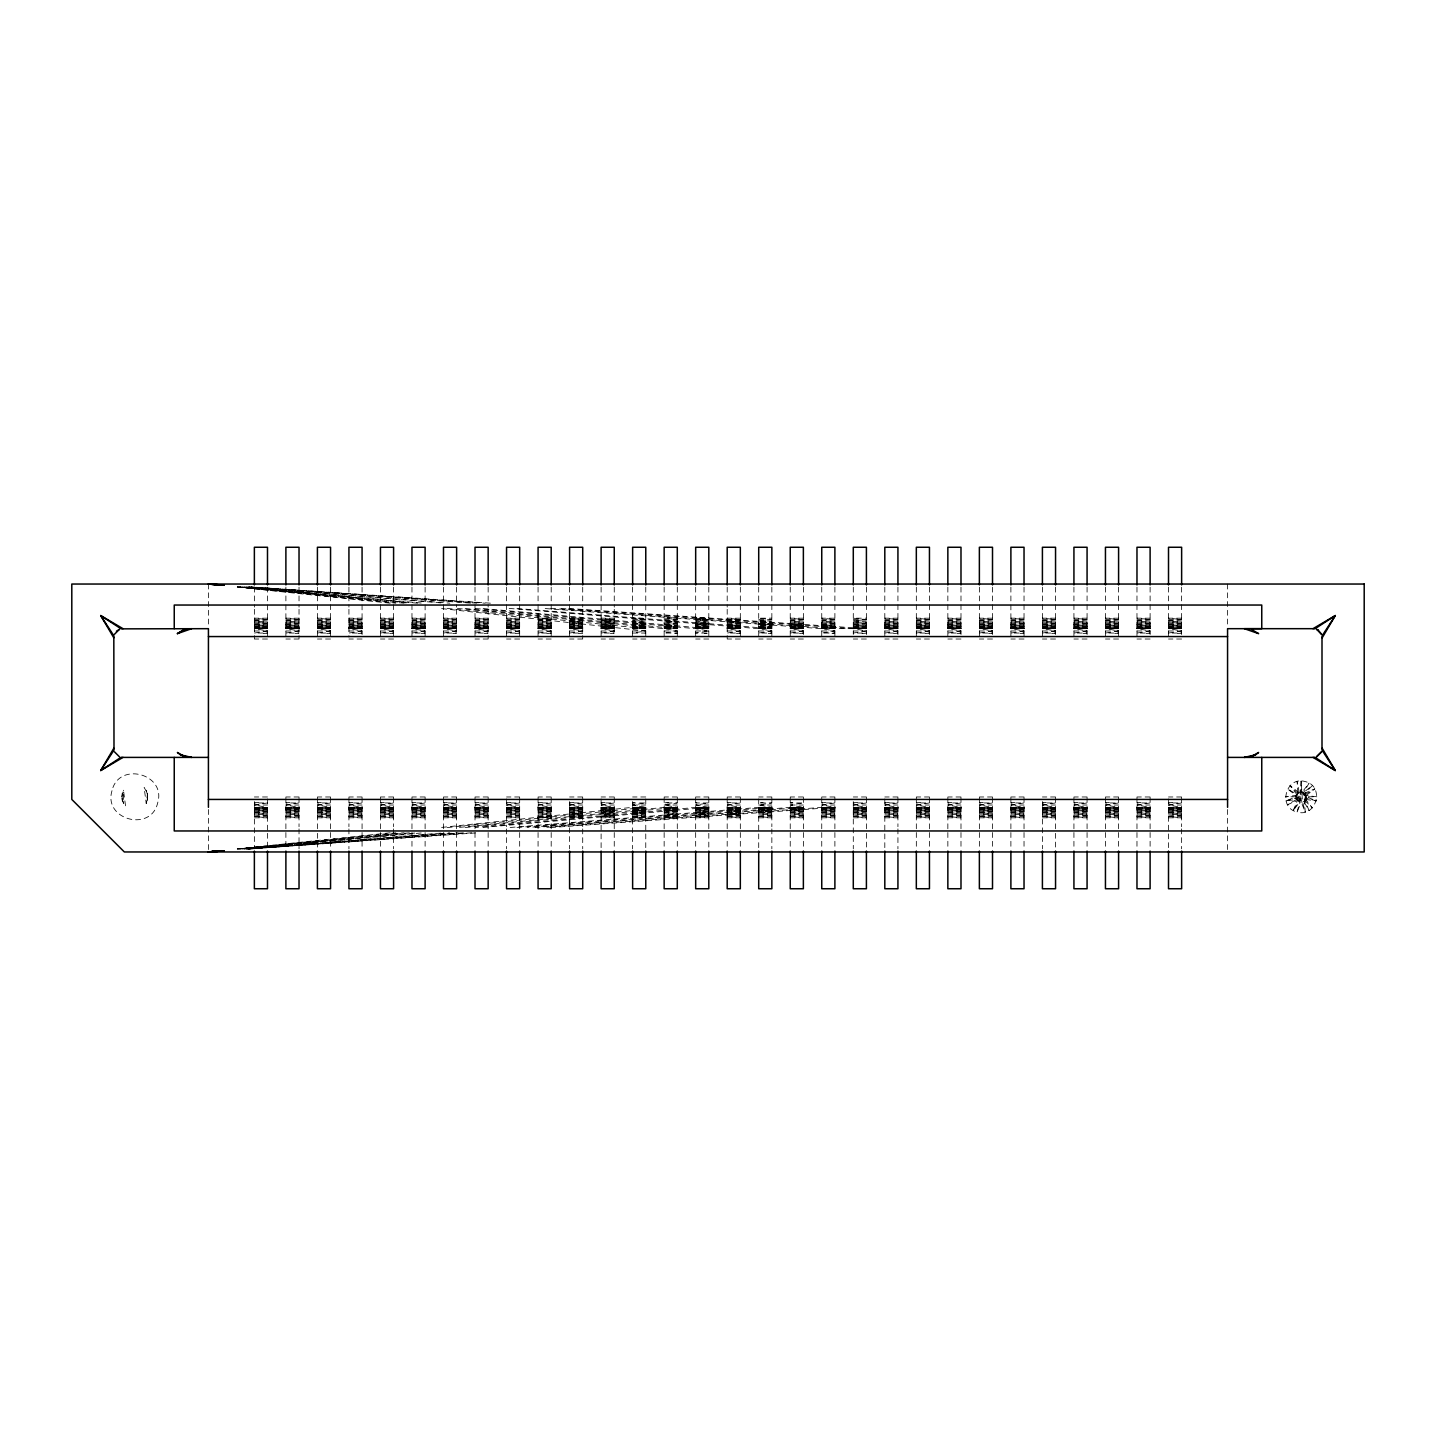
<?xml version="1.0" encoding="UTF-8"?>
<svg xmlns="http://www.w3.org/2000/svg" width="1436" height="1436" viewBox="0 0 1436 1436"><rect width="100%" height="100%" fill="white"/><g stroke="black" fill="none" stroke-linecap="round" stroke-linejoin="round"><path stroke-width="0.75" stroke-dasharray="5 3.75" d="M1301.16 781.04L1299.795 801.88L1297.085 812.022C1316.435 818.017 1324.997 786.084 1305.234 781.579C1285.884 775.602 1277.322 807.535 1297.085 812.022L1301.16 802.06L1301.16 781.04L1302.524 801.88L1305.234 812.022L1303.78 792.259L1309.04 783.159L1302.524 791.739C1279.691 798.883 1318.697 809.348 1302.524 791.739L1306.239 798.165L1316.381 800.875L1306.401 796.8L1316.92 796.8L1306.239 795.436L1306.239 798.165L1301.16 791.559M121.701 796.8L123.478 790.231L125.56 806.099L122.15 800.211L121.701 796.8L123.478 803.37L123.478 790.231M147.531 800.211L147.531 793.408L144.138 787.52L146.221 803.37L147.531 793.408M146.221 803.37L147.98 796.8L146.221 790.231M1293.28 810.46L1297.444 800.516L1297.444 793.085L1290.013 785.654L1298.521 792.259L1299.795 801.88L1293.28 810.46L1298.521 801.36L1297.085 781.579L1301.16 802.06L1305.234 812.022M1306.239 795.436L1314.802 788.92L1304.875 793.085L1304.875 800.516L1309.04 810.46L1303.78 801.36M1304.875 800.516L1312.307 807.947L1305.701 799.439L1305.701 794.18L1314.802 788.92M1285.938 800.875L1296.08 798.165L1296.08 795.436L1287.5 788.92L1296.6 794.18L1296.6 799.439L1285.938 800.875L1295.9 796.8L1285.399 796.8L1296.08 795.436L1296.6 799.439L1287.5 804.681L1297.444 800.516L1296.6 794.18L1290.013 785.654M267.491 618.18L254.369 618.18L267.491 619.544L254.369 620.908L267.491 622.201L254.369 622.201L267.491 623.439L254.369 624.57L267.491 625.611L254.369 625.611L267.491 626.509L254.369 627.281L267.491 627.891L254.369 628.322L267.491 628.591L254.369 628.591L267.491 630.978L254.369 633.043L267.491 633.043L263.129 633.653M299.029 618.18L285.89 618.18L299.029 619.544L285.89 620.908L299.029 622.201L285.89 622.201L299.029 623.439L285.89 624.57L299.029 625.611L285.89 625.611L299.029 626.509L285.89 627.281L299.029 627.891L285.89 628.322L299.029 628.591L285.89 628.591L299.029 630.978L285.89 633.043L299.029 633.043L294.649 633.653M330.549 618.18L317.41 618.18L330.549 619.544L317.41 620.908L330.549 622.201L317.41 622.201L330.549 623.439L317.41 624.57L330.549 625.611L317.41 625.611L330.549 626.509L317.41 627.281L330.549 627.891L317.41 628.322L330.549 628.591L317.41 628.591L330.549 630.978L317.41 633.043L330.549 633.043L326.169 633.653M362.069 618.18L348.93 618.18L362.069 619.544L348.93 620.908L362.069 622.201L348.93 622.201L362.069 623.439L348.93 624.57L362.069 625.611L348.93 625.611L362.069 626.509L348.93 627.281L362.069 627.891L348.93 628.322L362.069 628.591L348.93 628.591L362.069 630.978L348.93 633.043L362.069 633.043L357.69 633.653M393.59 618.18L380.45 618.18L393.59 619.544L380.45 620.908L393.59 622.201L380.45 622.201L393.59 623.439L380.45 624.57L393.59 625.611L380.45 625.611L393.59 626.509L380.45 627.281L393.59 627.891L380.45 628.322L393.59 628.591L380.45 628.591L393.59 630.978L380.45 633.043L393.59 633.043L389.21 633.653M425.11 618.18L411.97 618.18L425.11 619.544L411.97 620.908L425.11 622.201L411.97 622.201L425.11 623.439L411.97 624.57L425.11 625.611L411.97 625.611L425.11 626.509L411.97 627.281L425.11 627.891L411.97 628.322L425.11 628.591L411.97 628.591L425.11 630.978L411.97 633.043L425.11 633.043L420.73 633.653M456.63 618.18L443.491 618.18L456.63 619.544L443.491 620.908L456.63 622.201L443.491 622.201L456.63 623.439L443.491 624.57L456.63 625.611L443.491 625.611L456.63 626.509L443.491 627.281L456.63 627.891L443.491 628.322L456.63 628.591L443.491 628.591L456.63 630.978L443.491 633.043L456.63 633.043L452.25 633.653M488.15 618.18L475.011 618.18L488.15 619.544L475.011 620.908L488.15 622.201L475.011 622.201L488.15 623.439L475.011 624.57L488.15 625.611L475.011 625.611L488.15 626.509L475.011 627.281L488.15 627.891L475.011 628.322L488.15 628.591L475.011 628.591L488.15 630.978L475.011 633.043L488.15 633.043L483.77 633.653M519.67 618.18L506.549 618.18L519.67 619.544L506.549 620.908L519.67 622.201L506.549 622.201L519.67 623.439L506.549 624.57L519.67 625.611L506.549 625.611L519.67 626.509L506.549 627.281L519.67 627.891L506.549 628.322L519.67 628.591L506.549 628.591L519.67 630.978L506.549 633.043L519.67 633.043L515.291 633.653M551.191 618.18L538.069 618.18L551.191 619.544L538.069 620.908L551.191 622.201L538.069 622.201L551.191 623.439L538.069 624.57L551.191 625.611L538.069 625.611L551.191 626.509L538.069 627.281L551.191 627.891L538.069 628.322L551.191 628.591L538.069 628.591L551.191 630.978L538.069 633.043L551.191 633.043L546.811 633.653M582.711 618.18L569.589 618.18L582.711 619.544L569.589 620.908L582.711 622.201L569.589 622.201L582.711 623.439L569.589 624.57L582.711 625.611L569.589 625.611L582.711 626.509L569.589 627.281L582.711 627.891L569.589 628.322L582.711 628.591L569.589 628.591L582.711 630.978L569.589 633.043L582.711 633.043L578.349 633.653M614.249 618.18L601.11 618.18L614.249 619.544L601.11 620.908L614.249 622.201L601.11 622.201L614.249 623.439L601.11 624.57L614.249 625.611L601.11 625.611L614.249 626.509L601.11 627.281L614.249 627.891L601.11 628.322L614.249 628.591L601.11 628.591L614.249 630.978L601.11 633.043L614.249 633.043L609.869 633.653M441.606 608.577L645.769 630.978L632.63 633.043L645.769 633.043L641.389 633.653M457.384 608.433L664.15 628.681L677.289 630.978L664.15 633.043L677.289 633.043L672.91 633.653M475.388 608.505L695.67 628.681L708.81 630.978L695.67 633.043L708.81 633.043L704.43 633.653M740.33 618.18L727.19 618.18L740.33 619.544L727.19 620.908L740.33 622.201L727.19 622.201L740.33 623.439L727.19 624.57L740.33 625.611L727.19 625.611L740.33 626.509L727.19 627.281L740.33 627.891L727.19 628.322L740.33 628.591L727.19 628.591L740.33 630.978L727.19 633.043L740.33 633.043L735.95 633.653M509.17 608.433L758.711 628.681L771.85 630.978L758.711 633.043L771.85 633.043L767.47 633.653M803.37 618.18L790.231 618.18L803.37 619.544L790.231 620.908L803.37 622.201L790.231 622.201L803.37 623.439L790.231 624.57L803.37 625.611L790.231 625.611L803.37 626.509L790.231 627.281L803.37 627.891L790.231 628.322L803.37 628.591L790.231 628.591L803.37 630.978L790.231 633.043L803.37 633.043L798.99 633.653M545.195 608.559L821.751 628.681L834.89 630.978L821.751 633.043L834.89 633.043L830.511 633.653M560.955 608.451L853.289 628.681L866.411 630.978L853.289 633.043L866.411 633.043L862.031 633.653M897.931 618.18L884.809 618.18L897.931 619.544L884.809 620.908L897.931 622.201L884.809 622.201L897.931 623.439L884.809 624.57L897.931 625.611L884.809 625.611L897.931 626.509L884.809 627.281L897.931 627.891L884.809 628.322L897.931 628.591L884.809 628.591L897.931 630.978L884.809 633.043L897.931 633.043L893.551 633.653M929.451 618.18L916.33 618.18L929.451 619.544L916.33 620.908L929.451 622.201L916.33 622.201L929.451 623.439L916.33 624.57L929.451 625.611L916.33 625.611L929.451 626.509L916.33 627.281L929.451 627.891L916.33 628.322L929.451 628.591L916.33 628.591L929.451 630.978L916.33 633.043L929.451 633.043L925.089 633.653M960.989 618.18L947.85 618.18L960.989 619.544L947.85 620.908L960.989 622.201L947.85 622.201L960.989 623.439L947.85 624.57L960.989 625.611L947.85 625.611L960.989 626.509L947.85 627.281L960.989 627.891L947.85 628.322L960.989 628.591L947.85 628.591L960.989 630.978L947.85 633.043L960.989 633.043L956.609 633.653M992.509 618.18L979.37 618.18L992.509 619.544L979.37 620.908L992.509 622.201L979.37 622.201L992.509 623.439L979.37 624.57L992.509 625.611L979.37 625.611L992.509 626.509L979.37 627.281L992.509 627.891L979.37 628.322L992.509 628.591L979.37 628.591L992.509 630.978L979.37 633.043L992.509 633.043L988.13 633.653M1024.03 618.18L1010.89 618.18L1024.03 619.544L1010.89 620.908L1024.03 622.201L1010.89 622.201L1024.03 623.439L1010.89 624.57L1024.03 625.611L1010.89 625.611L1024.03 626.509L1010.89 627.281L1024.03 627.891L1010.89 628.322L1024.03 628.591L1010.89 628.591L1024.03 630.978L1010.89 633.043L1024.03 633.043L1019.65 633.653M1055.55 618.18L1042.41 618.18L1055.55 619.544L1042.41 620.908L1055.55 622.201L1042.41 622.201L1055.55 623.439L1042.41 624.57L1055.55 625.611L1042.41 625.611L1055.55 626.509L1042.41 627.281L1055.55 627.891L1042.41 628.322L1055.55 628.591L1042.41 628.591L1055.55 630.978L1042.41 633.043L1055.55 633.043L1051.17 633.653M1087.07 618.18L1073.931 618.18L1087.07 619.544L1073.931 620.908L1087.07 622.201L1073.931 622.201L1087.07 623.439L1073.931 624.57L1087.07 625.611L1073.931 625.611L1087.07 626.509L1073.931 627.281L1087.07 627.891L1073.931 628.322L1087.07 628.591L1073.931 628.591L1087.07 630.978L1073.931 633.043L1087.07 633.043L1082.69 633.653M1118.59 618.18L1105.451 618.18L1118.59 619.544L1105.451 620.908L1118.59 622.201L1105.451 622.201L1118.59 623.439L1105.451 624.57L1118.59 625.611L1105.451 625.611L1118.59 626.509L1105.451 627.281L1118.59 627.891L1105.451 628.322L1118.59 628.591L1105.451 628.591L1118.59 630.978L1105.451 633.043L1118.59 633.043L1114.21 633.653M1150.11 618.18L1136.971 618.18L1150.11 619.544L1136.971 620.908L1150.11 622.201L1136.971 622.201L1150.11 623.439L1136.971 624.57L1150.11 625.611L1136.971 625.611L1150.11 626.509L1136.971 627.281L1150.11 627.891L1136.971 628.322L1150.11 628.591L1136.971 628.591L1150.11 630.978L1136.971 633.043L1150.11 633.043L1145.731 633.653M1181.631 618.18L1168.509 618.18L1181.631 619.544L1168.509 620.908L1181.631 622.201L1168.509 622.201L1181.631 623.439L1168.509 624.57L1181.631 625.611L1168.509 625.611L1181.631 626.509L1168.509 627.281L1181.631 627.891L1168.509 628.322L1181.631 628.591L1168.509 628.591L1181.631 630.978L1168.509 633.043L1181.631 633.043L1177.251 633.653M254.369 817.82L267.491 817.82L254.369 816.456L267.491 815.092L254.369 813.799L267.491 813.799L254.369 812.561L267.491 811.43L254.369 810.389L267.491 810.389L254.369 809.491L267.491 808.719L254.369 808.109L267.491 807.678L254.369 807.409L267.491 807.409L254.369 805.022L267.491 802.957L254.369 802.957L258.749 802.347M285.89 817.82L299.029 817.82L285.89 816.456L299.029 815.092L285.89 813.799L299.029 813.799L285.89 812.561L299.029 811.43L285.89 810.389L299.029 810.389L285.89 809.491L299.029 808.719L285.89 808.109L299.029 807.678L285.89 807.409L299.029 807.319L285.89 805.022L299.029 802.957L285.89 802.957L290.269 802.347M317.41 817.82L330.549 817.82L317.41 816.456L330.549 815.092L317.41 813.799L330.549 813.799L317.41 812.561L330.549 811.43L317.41 810.389L330.549 810.389L317.41 809.491L330.549 808.719L317.41 808.109L330.549 807.678L317.41 807.409L330.549 807.319L317.41 805.022L330.549 802.957L317.41 802.957L321.79 802.347M348.93 817.82L362.069 817.82L348.93 816.456L362.069 815.092L348.93 813.799L362.069 813.799L348.93 812.561L362.069 811.43L348.93 810.389L362.069 810.389L348.93 809.491L362.069 808.719L348.93 808.109L362.069 807.678L348.93 807.409L362.069 807.319L348.93 805.022L362.069 802.957L348.93 802.957L353.31 802.347M380.45 817.82L393.59 817.82L380.45 816.456L393.59 815.092L380.45 813.799L393.59 813.799L380.45 812.561L393.59 811.43L380.45 810.389L393.59 810.389L380.45 809.491L393.59 808.719L380.45 808.109L393.59 807.678L380.45 807.409L393.59 807.409L380.45 805.022L393.59 802.957L380.45 802.957L384.83 802.347M411.97 817.82L425.11 817.82L411.97 816.456L425.11 815.092L411.97 813.799L425.11 813.799L411.97 812.561L425.11 811.43L411.97 810.389L425.11 810.389L411.97 809.491L425.11 808.719L411.97 808.109L425.11 807.678L411.97 807.409L425.11 807.409L411.97 805.022L425.11 802.957L411.97 802.957L416.35 802.347M443.491 817.82L456.63 817.82L443.491 816.456L456.63 815.092L443.491 813.799L456.63 813.799L443.491 812.561L456.63 811.43L443.491 810.389L456.63 810.389L443.491 809.491L456.63 808.719L443.491 808.109L456.63 807.678L443.491 807.409L456.63 807.409L443.491 805.022L456.63 802.957L443.491 802.957L447.87 802.347M475.011 817.82L488.15 817.82L475.011 816.456L488.15 815.092L475.011 813.799L488.15 813.799L475.011 812.561L488.15 811.43L475.011 810.389L488.15 810.389L475.011 809.491L488.15 808.719L475.011 808.109L488.15 807.678L475.011 807.409L488.15 807.319L475.011 805.022L488.15 802.957L475.011 802.957L479.391 802.347M506.549 817.82L519.67 817.82L506.549 816.456L519.67 815.092L506.549 813.799L519.67 813.799L506.549 812.561L519.67 811.43L506.549 810.389L519.67 810.389L506.549 809.491L519.67 808.719L506.549 808.109L519.67 807.678L506.549 807.409L519.67 807.409L506.549 805.022L519.67 802.957L506.549 802.957L510.911 802.347M538.069 817.82L551.191 817.82L538.069 816.456L551.191 815.092L538.069 813.799L551.191 813.799L538.069 812.561L551.191 811.43L538.069 810.389L551.191 810.389L538.069 809.491L551.191 808.719L538.069 808.109L551.191 807.678L538.069 807.409L551.191 807.409L538.069 805.022L551.191 802.957L538.069 802.957L542.449 802.347M569.589 817.82L582.711 817.82L569.589 816.456L582.711 815.092L569.589 813.799L582.711 813.799L569.589 812.561L582.711 811.43L569.589 810.389L582.711 810.389L569.589 809.491L582.711 808.719L569.589 808.109L582.711 807.678L569.589 807.409L582.711 807.409L569.589 805.022L582.711 802.957L569.589 802.957L573.969 802.347M601.11 817.82L614.249 817.82L601.11 816.456L614.249 815.092L601.11 813.799L614.249 813.799L601.11 812.561L614.249 811.43L601.11 810.389L614.249 810.389L601.11 809.491L614.249 808.719L601.11 808.109L614.249 807.678L601.11 807.409L614.249 807.409L601.11 805.022L614.249 802.957L601.11 802.957L605.489 802.347M447.17 827.585L645.769 807.319L632.63 805.022L645.769 802.957L632.63 802.957L637.01 802.347M465.174 827.513L677.289 807.319L664.15 805.022L677.289 802.957L664.15 802.957L668.53 802.347M483.178 827.441L708.81 807.319L695.67 805.022L708.81 802.957L695.67 802.957L700.05 802.347M727.19 817.82L740.33 817.82L727.19 816.456L740.33 815.092L727.19 813.799L740.33 813.799L727.19 812.561L740.33 811.43L727.19 810.389L740.33 810.389L727.19 809.491L740.33 808.719L727.19 808.109L740.33 807.678L727.19 807.409L740.33 807.319L727.19 805.022L740.33 802.957L727.19 802.957L731.57 802.347M516.96 827.513L771.85 807.319L758.711 805.022L771.85 802.957L758.711 802.957L763.09 802.347M534.964 827.459L803.37 807.319L790.231 805.022L803.37 802.957L790.231 802.957L794.611 802.347M550.724 827.567L834.89 807.319L821.751 805.022L834.89 802.957L821.751 802.957L826.131 802.347M853.289 817.82L866.411 817.82L853.289 816.456L866.411 815.092L853.289 813.799L866.411 813.799L853.289 812.561L866.411 811.43L853.289 810.389L866.411 810.389L853.289 809.491L866.411 808.719L853.289 808.109L866.411 807.678L853.289 807.409L866.411 807.319L853.289 805.022L866.411 802.957L853.289 802.957L857.651 802.347M884.809 817.82L897.931 817.82L884.809 816.456L897.931 815.092L884.809 813.799L897.931 813.799L884.809 812.561L897.931 811.43L884.809 810.389L897.931 810.389L884.809 809.491L897.931 808.719L884.809 808.109L897.931 807.678L884.809 807.409L897.931 807.409L884.809 805.022L897.931 802.957L884.809 802.957L889.189 802.347M916.33 817.82L929.451 817.82L916.33 816.456L929.451 815.092L916.33 813.799L929.451 813.799L916.33 812.561L929.451 811.43L916.33 810.389L929.451 810.389L916.33 809.491L929.451 808.719L916.33 808.109L929.451 807.678L916.33 807.409L929.451 807.319L916.33 805.022L929.451 802.957L916.33 802.957L920.709 802.347M947.85 817.82L960.989 817.82L947.85 816.456L960.989 815.092L947.85 813.799L960.989 813.799L947.85 812.561L960.989 811.43L947.85 810.389L960.989 810.389L947.85 809.491L960.989 808.719L947.85 808.109L960.989 807.678L947.85 807.409L960.989 807.409L947.85 805.022L960.989 802.957L947.85 802.957L952.23 802.347M979.37 817.82L992.509 817.82L979.37 816.456L992.509 815.092L979.37 813.799L992.509 813.799L979.37 812.561L992.509 811.43L979.37 810.389L992.509 810.389L979.37 809.491L992.509 808.719L979.37 808.109L992.509 807.678L979.37 807.409L992.509 807.409L979.37 805.022L992.509 802.957L979.37 802.957L983.75 802.347M1010.89 817.82L1024.03 817.82L1010.89 816.456L1024.03 815.092L1010.89 813.799L1024.03 813.799L1010.89 812.561L1024.03 811.43L1010.89 810.389L1024.03 810.389L1010.89 809.491L1024.03 808.719L1010.89 808.109L1024.03 807.678L1010.89 807.409L1024.03 807.409L1010.89 805.022L1024.03 802.957L1010.89 802.957L1015.27 802.347M1042.41 817.82L1055.55 817.82L1042.41 816.456L1055.55 815.092L1042.41 813.799L1055.55 813.799L1042.41 812.561L1055.55 811.43L1042.41 810.389L1055.55 810.389L1042.41 809.491L1055.55 808.719L1042.41 808.109L1055.55 807.678L1042.41 807.409L1055.55 807.409L1042.41 805.022L1055.55 802.957L1042.41 802.957L1046.79 802.347M1073.931 817.82L1087.07 817.82L1073.931 816.456L1087.07 815.092L1073.931 813.799L1087.07 813.799L1073.931 812.561L1087.07 811.43L1073.931 810.389L1087.07 810.389L1073.931 809.491L1087.07 808.719L1073.931 808.109L1087.07 807.678L1073.931 807.409L1087.07 807.409L1073.931 805.022L1087.07 802.957L1073.931 802.957L1078.31 802.347M1105.451 817.82L1118.59 817.82L1105.451 816.456L1118.59 815.092L1105.451 813.799L1118.59 813.799L1105.451 812.561L1118.59 811.43L1105.451 810.389L1118.59 810.389L1105.451 809.491L1118.59 808.719L1105.451 808.109L1118.59 807.678L1105.451 807.409L1118.59 807.319L1105.451 805.022L1118.59 802.957L1105.451 802.957L1109.831 802.347M1136.971 817.82L1150.11 817.82L1136.971 816.456L1150.11 815.092L1136.971 813.799L1150.11 813.799L1136.971 812.561L1150.11 811.43L1136.971 810.389L1150.11 810.389L1136.971 809.491L1150.11 808.719L1136.971 808.109L1150.11 807.678L1136.971 807.409L1150.11 807.319L1136.971 805.022L1150.11 802.957L1136.971 802.957L1141.351 802.347M1168.509 817.82L1181.631 817.82L1168.509 816.456L1181.631 815.092L1168.509 813.799L1181.631 813.799L1168.509 812.561L1181.631 811.43L1168.509 810.389L1181.631 810.389L1168.509 809.491L1181.631 808.719L1168.509 808.109L1181.631 807.678L1168.509 807.409L1181.631 807.409L1168.509 805.022L1181.631 802.957L1168.509 802.957L1172.871 802.347M237.263 848.927L390.52 832.79M441.606 827.423L632.63 807.319L645.769 807.319L632.63 807.319L645.769 807.678L632.63 808.109L645.769 808.719L632.63 809.491L645.769 810.389L632.63 810.389L645.769 811.43L632.63 812.561L645.769 813.799L632.63 813.799L645.769 815.092L632.63 816.456L645.769 817.82L632.63 817.82M447.17 608.415L645.769 628.681L632.63 628.322L645.769 627.891L632.63 627.281L645.769 626.509L632.63 625.611L645.769 625.611L632.63 624.57L645.769 623.439L632.63 622.201L645.769 622.201L632.63 620.908L645.769 619.544L632.63 618.18L645.769 618.18M465.174 608.487L677.289 628.681L664.15 628.322L677.289 627.891L664.15 627.281L677.289 626.509L664.15 625.611L677.289 625.611L664.15 624.57L677.289 623.439L664.15 622.201L677.289 622.201L664.15 620.908L677.289 619.544L664.15 618.18L677.289 618.18M483.178 608.559L708.81 628.681L695.67 628.322L708.81 627.891L695.67 627.281L708.81 626.509L695.67 625.611L708.81 625.611L695.67 624.57L708.81 623.439L695.67 622.201L708.81 622.201L695.67 620.908L708.81 619.544L695.67 618.18L708.81 618.18M516.96 608.487L771.85 628.681L758.711 628.322L771.85 627.891L758.711 627.281L771.85 626.509L758.711 625.611L771.85 625.611L758.711 624.57L771.85 623.439L758.711 622.201L771.85 622.201L758.711 620.908L771.85 619.544L758.711 618.18L771.85 618.18M550.724 608.433L834.89 628.681L821.751 628.322L834.89 627.891L821.751 627.281L834.89 626.509L821.751 625.611L834.89 625.611L821.751 624.57L834.89 623.439L821.751 622.201L834.89 622.201L821.751 620.908L834.89 619.544L821.751 618.18L834.89 618.18M568.746 608.487L866.411 628.681L853.289 628.322L866.411 627.891L853.289 627.281L866.411 626.509L853.289 625.611L866.411 625.611L853.289 624.57L866.411 623.439L853.289 622.201L866.411 622.201L853.289 620.908L866.411 619.544L853.289 618.18L866.411 618.18M395.833 832.826L237.407 848.999L404.037 832.79M664.15 817.82L677.289 817.82L664.15 816.456L677.289 815.092L664.15 813.799L677.289 813.799L664.15 812.561L677.289 811.43L664.15 810.389L677.289 810.389L664.15 809.491L677.289 808.719L664.15 808.109L677.289 807.678L664.15 807.409L457.384 827.567M695.67 817.82L708.81 817.82L695.67 816.456L708.81 815.092L695.67 813.799L708.81 813.799L695.67 812.561L708.81 811.43L695.67 810.389L708.81 810.389L695.67 809.491L708.81 808.719L695.67 808.109L708.81 807.678L695.67 807.409L475.388 827.495M758.711 817.82L771.85 817.82L758.711 816.456L771.85 815.092L758.711 813.799L771.85 813.799L758.711 812.561L771.85 811.43L758.711 810.389L771.85 810.389L758.711 809.491L771.85 808.719L758.711 808.109L771.85 807.678L758.711 807.409L509.17 827.567M790.231 817.82L803.37 817.82L790.231 816.456L803.37 815.092L790.231 813.799L803.37 813.799L790.231 812.561L803.37 811.43L790.231 810.389L803.37 810.389L790.231 809.491L803.37 808.719L790.231 808.109L803.37 807.678L790.231 807.409L527.174 827.495M821.751 817.82L834.89 817.82L821.751 816.456L834.89 815.092L821.751 813.799L834.89 813.799L821.751 812.561L834.89 811.43L821.751 810.389L834.89 810.389L821.751 809.491L834.89 808.719L821.751 808.109L834.89 807.678L821.751 807.409L545.195 827.441M409.35 832.826L239.65 848.999L417.553 832.808M241.912 848.981L422.848 832.826M244.048 849.071L444.568 832.808M463.379 832.826L246.418 849.107L449.881 832.826M246.292 849.053L458.066 832.808M471.582 832.808L248.536 849.053L476.896 832.826M254.369 619.544L267.491 619.544M285.89 619.544L299.029 619.544M317.41 619.544L330.549 619.544M348.93 619.544L362.069 619.544M380.45 619.544L393.59 619.544M411.97 619.544L425.11 619.544M443.491 619.544L456.63 619.544M475.011 619.544L488.15 619.544M506.549 619.544L519.67 619.544M538.069 619.544L551.191 619.544M569.589 619.544L582.711 619.544M601.11 619.544L614.249 619.544M632.63 619.544L645.769 619.544M664.15 619.544L677.289 619.544M695.67 619.544L708.81 619.544M727.19 619.544L740.33 619.544M758.711 619.544L771.85 619.544M790.231 619.544L803.37 619.544M821.751 619.544L834.89 619.544M853.289 619.544L866.411 619.544M884.809 619.544L897.931 619.544M916.33 619.544L929.451 619.544M947.85 619.544L960.989 619.544M979.37 619.544L992.509 619.544M1010.89 619.544L1024.03 619.544M1042.41 619.544L1055.55 619.544M1073.931 619.544L1087.07 619.544M1105.451 619.544L1118.59 619.544M1136.971 619.544L1150.11 619.544M1168.509 619.544L1181.631 619.544M254.369 620.908L267.491 620.908M285.89 620.908L299.029 620.908M317.41 620.908L330.549 620.908M348.93 620.908L362.069 620.908M380.45 620.908L393.59 620.908M411.97 620.908L425.11 620.908M443.491 620.908L456.63 620.908M475.011 620.908L488.15 620.908M506.549 620.908L519.67 620.908M538.069 620.908L551.191 620.908M569.589 620.908L582.711 620.908M601.11 620.908L614.249 620.908M632.63 620.908L645.769 620.908M664.15 620.908L677.289 620.908M695.67 620.908L708.81 620.908M727.19 620.908L740.33 620.908M758.711 620.908L771.85 620.908M790.231 620.908L803.37 620.908M821.751 620.908L834.89 620.908M853.289 620.908L866.411 620.908M884.809 620.908L897.931 620.908M916.33 620.908L929.451 620.908M947.85 620.908L960.989 620.908M979.37 620.908L992.509 620.908M1010.89 620.908L1024.03 620.908M1042.41 620.908L1055.55 620.908M1073.931 620.908L1087.07 620.908M1105.451 620.908L1118.59 620.908M1136.971 620.908L1150.11 620.908M1168.509 620.908L1181.631 620.908M254.369 623.439L267.491 623.439M285.89 623.439L299.029 623.439M317.41 623.439L330.549 623.439M348.93 623.439L362.069 623.439M380.45 623.439L393.59 623.439M411.97 623.439L425.11 623.439M443.491 623.439L456.63 623.439M475.011 623.439L488.15 623.439M506.549 623.439L519.67 623.439M538.069 623.439L551.191 623.439M569.589 623.439L582.711 623.439M601.11 623.439L614.249 623.439M632.63 623.439L645.769 623.439M664.15 623.439L677.289 623.439M695.67 623.439L708.81 623.439M727.19 623.439L740.33 623.439M758.711 623.439L771.85 623.439M790.231 623.439L803.37 623.439M821.751 623.439L834.89 623.439M853.289 623.439L866.411 623.439M884.809 623.439L897.931 623.439M916.33 623.439L929.451 623.439M947.85 623.439L960.989 623.439M979.37 623.439L992.509 623.439M1010.89 623.439L1024.03 623.439M1042.41 623.439L1055.55 623.439M1073.931 623.439L1087.07 623.439M1105.451 623.439L1118.59 623.439M1136.971 623.439L1150.11 623.439M1168.509 623.439L1181.631 623.439M254.369 624.57L267.491 624.57M285.89 624.57L299.029 624.57M317.41 624.57L330.549 624.57M348.93 624.57L362.069 624.57M380.45 624.57L393.59 624.57M411.97 624.57L425.11 624.57M443.491 624.57L456.63 624.57M475.011 624.57L488.15 624.57M506.549 624.57L519.67 624.57M538.069 624.57L551.191 624.57M569.589 624.57L582.711 624.57M601.11 624.57L614.249 624.57M632.63 624.57L645.769 624.57M664.15 624.57L677.289 624.57M695.67 624.57L708.81 624.57M727.19 624.57L740.33 624.57M758.711 624.57L771.85 624.57M790.231 624.57L803.37 624.57M821.751 624.57L834.89 624.57M853.289 624.57L866.411 624.57M884.809 624.57L897.931 624.57M916.33 624.57L929.451 624.57M947.85 624.57L960.989 624.57M979.37 624.57L992.509 624.57M1010.89 624.57L1024.03 624.57M1042.41 624.57L1055.55 624.57M1073.931 624.57L1087.07 624.57M1105.451 624.57L1118.59 624.57M1136.971 624.57L1150.11 624.57M1168.509 624.57L1181.631 624.57M254.369 626.509L267.491 626.509M285.89 626.509L299.029 626.509M317.41 626.509L330.549 626.509M348.93 626.509L362.069 626.509M380.45 626.509L393.59 626.509M411.97 626.509L425.11 626.509M443.491 626.509L456.63 626.509M475.011 626.509L488.15 626.509M506.549 626.509L519.67 626.509M538.069 626.509L551.191 626.509M569.589 626.509L582.711 626.509M601.11 626.509L614.249 626.509M632.63 626.509L645.769 626.509M664.15 626.509L677.289 626.509M695.67 626.509L708.81 626.509M727.19 626.509L740.33 626.509M758.711 626.509L771.85 626.509M790.231 626.509L803.37 626.509M821.751 626.509L834.89 626.509M853.289 626.509L866.411 626.509M884.809 626.509L897.931 626.509M916.33 626.509L929.451 626.509M947.85 626.509L960.989 626.509M979.37 626.509L992.509 626.509M1010.89 626.509L1024.03 626.509M1042.41 626.509L1055.55 626.509M1073.931 626.509L1087.07 626.509M1105.451 626.509L1118.59 626.509M1136.971 626.509L1150.11 626.509M1168.509 626.509L1181.631 626.509M254.369 627.281L267.491 627.281M285.89 627.281L299.029 627.281M317.41 627.281L330.549 627.281M348.93 627.281L362.069 627.281M380.45 627.281L393.59 627.281M411.97 627.281L425.11 627.281M443.491 627.281L456.63 627.281M475.011 627.281L488.15 627.281M506.549 627.281L519.67 627.281M538.069 627.281L551.191 627.281M569.589 627.281L582.711 627.281M601.11 627.281L614.249 627.281M632.63 627.281L645.769 627.281M664.15 627.281L677.289 627.281M695.67 627.281L708.81 627.281M727.19 627.281L740.33 627.281M758.711 627.281L771.85 627.281M790.231 627.281L803.37 627.281M821.751 627.281L834.89 627.281M853.289 627.281L866.411 627.281M884.809 627.281L897.931 627.281M916.33 627.281L929.451 627.281M947.85 627.281L960.989 627.281M979.37 627.281L992.509 627.281M1010.89 627.281L1024.03 627.281M1042.41 627.281L1055.55 627.281M1073.931 627.281L1087.07 627.281M1105.451 627.281L1118.59 627.281M1136.971 627.281L1150.11 627.281M1168.509 627.281L1181.631 627.281M254.369 627.891L267.491 627.891M285.89 627.891L299.029 627.891M317.41 627.891L330.549 627.891M348.93 627.891L362.069 627.891M380.45 627.891L393.59 627.891M411.97 627.891L425.11 627.891M443.491 627.891L456.63 627.891M475.011 627.891L488.15 627.891M506.549 627.891L519.67 627.891M538.069 627.891L551.191 627.891M569.589 627.891L582.711 627.891M601.11 627.891L614.249 627.891M632.63 627.891L645.769 627.891M664.15 627.891L677.289 627.891M695.67 627.891L708.81 627.891M727.19 627.891L740.33 627.891M758.711 627.891L771.85 627.891M790.231 627.891L803.37 627.891M821.751 627.891L834.89 627.891M853.289 627.891L866.411 627.891M884.809 627.891L897.931 627.891M916.33 627.891L929.451 627.891M947.85 627.891L960.989 627.891M979.37 627.891L992.509 627.891M1010.89 627.891L1024.03 627.891M1042.41 627.891L1055.55 627.891M1073.931 627.891L1087.07 627.891M1105.451 627.891L1118.59 627.891M1136.971 627.891L1150.11 627.891M1168.509 627.891L1181.631 627.891M254.369 628.322L267.491 628.322M285.89 628.322L299.029 628.322M317.41 628.322L330.549 628.322M348.93 628.322L362.069 628.322M380.45 628.322L393.59 628.322M411.97 628.322L425.11 628.322M443.491 628.322L456.63 628.322M475.011 628.322L488.15 628.322M506.549 628.322L519.67 628.322M538.069 628.322L551.191 628.322M569.589 628.322L582.711 628.322M601.11 628.322L614.249 628.322M632.63 628.322L645.769 628.322M664.15 628.322L677.289 628.322M695.67 628.322L708.81 628.322M727.19 628.322L740.33 628.322M758.711 628.322L771.85 628.322M790.231 628.322L803.37 628.322M821.751 628.322L834.89 628.322M853.289 628.322L866.411 628.322M884.809 628.322L897.931 628.322M916.33 628.322L929.451 628.322M947.85 628.322L960.989 628.322M979.37 628.322L992.509 628.322M1010.89 628.322L1024.03 628.322M1042.41 628.322L1055.55 628.322M1073.931 628.322L1087.07 628.322M1105.451 628.322L1118.59 628.322M1136.971 628.322L1150.11 628.322M1168.509 628.322L1181.631 628.322M632.63 628.591L645.769 628.681M664.15 628.591L677.289 628.681M695.67 628.591L708.81 628.681M758.711 628.591L771.85 628.681M821.751 628.591L866.411 628.681M254.369 630.978L267.491 630.978M285.89 630.978L299.029 630.978M317.41 630.978L330.549 630.978M348.93 630.978L362.069 630.978M380.45 630.978L393.59 630.978M411.97 630.978L425.11 630.978M443.491 630.978L456.63 630.978M475.011 630.978L488.15 630.978M506.549 630.978L519.67 630.978M538.069 630.978L551.191 630.978M569.589 630.978L582.711 630.978M601.11 630.978L614.249 630.978M632.63 630.978L645.769 630.978M664.15 630.978L677.289 630.978M695.67 630.978L708.81 630.978M727.19 630.978L740.33 630.978M758.711 630.978L771.85 630.978M790.231 630.978L803.37 630.978M821.751 630.978L834.89 630.978M853.289 630.978L866.411 630.978M884.809 630.978L897.931 630.978M916.33 630.978L929.451 630.978M947.85 630.978L960.989 630.978M979.37 630.978L992.509 630.978M1010.89 630.978L1024.03 630.978M1042.41 630.978L1055.55 630.978M1073.931 630.978L1087.07 630.978M1105.451 630.978L1118.59 630.978M1136.971 630.978L1150.11 630.978M1168.509 630.978L1181.631 630.978M254.369 805.022L267.491 805.022M285.89 805.022L299.029 805.022M317.41 805.022L330.549 805.022M348.93 805.022L362.069 805.022M380.45 805.022L393.59 805.022M411.97 805.022L425.11 805.022M443.491 805.022L456.63 805.022M475.011 805.022L488.15 805.022M506.549 805.022L519.67 805.022M538.069 805.022L551.191 805.022M569.589 805.022L582.711 805.022M601.11 805.022L614.249 805.022M632.63 805.022L645.769 805.022M664.15 805.022L677.289 805.022M695.67 805.022L708.81 805.022M727.19 805.022L740.33 805.022M758.711 805.022L771.85 805.022M790.231 805.022L803.37 805.022M821.751 805.022L834.89 805.022M853.289 805.022L866.411 805.022M884.809 805.022L897.931 805.022M916.33 805.022L929.451 805.022M947.85 805.022L960.989 805.022M979.37 805.022L992.509 805.022M1010.89 805.022L1024.03 805.022M1042.41 805.022L1055.55 805.022M1073.931 805.022L1087.07 805.022M1105.451 805.022L1118.59 805.022M1136.971 805.022L1150.11 805.022M1168.509 805.022L1181.631 805.022M254.369 807.319L267.491 807.409M380.45 807.319L393.59 807.319M411.97 807.319L425.11 807.409M443.491 807.319L456.63 807.319M538.069 807.319L551.191 807.319M569.589 807.319L582.711 807.319M601.11 807.319L614.249 807.319M884.809 807.319L897.931 807.409M947.85 807.319L960.989 807.319M1010.89 807.319L1024.03 807.319M1073.931 807.319L1087.07 807.319M1168.509 807.319L1181.631 807.409M254.369 807.678L267.491 807.678M285.89 807.678L299.029 807.678M317.41 807.678L330.549 807.678M348.93 807.678L362.069 807.678M380.45 807.678L393.59 807.678M411.97 807.678L425.11 807.678M443.491 807.678L456.63 807.678M475.011 807.678L488.15 807.678M506.549 807.678L519.67 807.678M538.069 807.678L551.191 807.678M569.589 807.678L582.711 807.678M601.11 807.678L614.249 807.678M632.63 807.678L645.769 807.678M664.15 807.678L677.289 807.678M695.67 807.678L708.81 807.678M727.19 807.678L740.33 807.678M758.711 807.678L771.85 807.678M790.231 807.678L803.37 807.678M821.751 807.678L834.89 807.678M853.289 807.678L866.411 807.678M884.809 807.678L897.931 807.678M916.33 807.678L929.451 807.678M947.85 807.678L960.989 807.678M979.37 807.678L992.509 807.678M1010.89 807.678L1024.03 807.678M1042.41 807.678L1055.55 807.678M1073.931 807.678L1087.07 807.678M1105.451 807.678L1118.59 807.678M1136.971 807.678L1150.11 807.678M1168.509 807.678L1181.631 807.678M254.369 808.109L267.491 808.109M285.89 808.109L299.029 808.109M317.41 808.109L330.549 808.109M348.93 808.109L362.069 808.109M380.45 808.109L393.59 808.109M411.97 808.109L425.11 808.109M443.491 808.109L456.63 808.109M475.011 808.109L488.15 808.109M506.549 808.109L519.67 808.109M538.069 808.109L551.191 808.109M569.589 808.109L582.711 808.109M601.11 808.109L614.249 808.109M632.63 808.109L645.769 808.109M664.15 808.109L677.289 808.109M695.67 808.109L708.81 808.109M727.19 808.109L740.33 808.109M758.711 808.109L771.85 808.109M790.231 808.109L803.37 808.109M821.751 808.109L834.89 808.109M853.289 808.109L866.411 808.109M884.809 808.109L897.931 808.109M916.33 808.109L929.451 808.109M947.85 808.109L960.989 808.109M979.37 808.109L992.509 808.109M1010.89 808.109L1024.03 808.109M1042.41 808.109L1055.55 808.109M1073.931 808.109L1087.07 808.109M1105.451 808.109L1118.59 808.109M1136.971 808.109L1150.11 808.109M1168.509 808.109L1181.631 808.109M254.369 808.719L267.491 808.719M285.89 808.719L299.029 808.719M317.41 808.719L330.549 808.719M348.93 808.719L362.069 808.719M380.45 808.719L393.59 808.719M411.97 808.719L425.11 808.719M443.491 808.719L456.63 808.719M475.011 808.719L488.15 808.719M506.549 808.719L519.67 808.719M538.069 808.719L551.191 808.719M569.589 808.719L582.711 808.719M601.11 808.719L614.249 808.719M632.63 808.719L645.769 808.719M664.15 808.719L677.289 808.719M695.67 808.719L708.81 808.719M727.19 808.719L740.33 808.719M758.711 808.719L771.85 808.719M790.231 808.719L803.37 808.719M821.751 808.719L834.89 808.719M853.289 808.719L866.411 808.719M884.809 808.719L897.931 808.719M916.33 808.719L929.451 808.719M947.85 808.719L960.989 808.719M979.37 808.719L992.509 808.719M1010.89 808.719L1024.03 808.719M1042.41 808.719L1055.55 808.719M1073.931 808.719L1087.07 808.719M1105.451 808.719L1118.59 808.719M1136.971 808.719L1150.11 808.719M1168.509 808.719L1181.631 808.719M254.369 809.491L267.491 809.491M285.89 809.491L299.029 809.491M317.41 809.491L330.549 809.491M348.93 809.491L362.069 809.491M380.45 809.491L393.59 809.491M411.97 809.491L425.11 809.491M443.491 809.491L456.63 809.491M475.011 809.491L488.15 809.491M506.549 809.491L519.67 809.491M538.069 809.491L551.191 809.491M569.589 809.491L582.711 809.491M601.11 809.491L614.249 809.491M632.63 809.491L645.769 809.491M664.15 809.491L677.289 809.491M695.67 809.491L708.81 809.491M727.19 809.491L740.33 809.491M758.711 809.491L771.85 809.491M790.231 809.491L803.37 809.491M821.751 809.491L834.89 809.491M853.289 809.491L866.411 809.491M884.809 809.491L897.931 809.491M916.33 809.491L929.451 809.491M947.85 809.491L960.989 809.491M979.37 809.491L992.509 809.491M1010.89 809.491L1024.03 809.491M1042.41 809.491L1055.55 809.491M1073.931 809.491L1087.07 809.491M1105.451 809.491L1118.59 809.491M1136.971 809.491L1150.11 809.491M1168.509 809.491L1181.631 809.491M254.369 811.43L267.491 811.43M285.89 811.43L299.029 811.43M317.41 811.43L330.549 811.43M348.93 811.43L362.069 811.43M380.45 811.43L393.59 811.43M411.97 811.43L425.11 811.43M443.491 811.43L456.63 811.43M475.011 811.43L488.15 811.43M506.549 811.43L519.67 811.43M538.069 811.43L551.191 811.43M569.589 811.43L582.711 811.43M601.11 811.43L614.249 811.43M632.63 811.43L645.769 811.43M664.15 811.43L677.289 811.43M695.67 811.43L708.81 811.43M727.19 811.43L740.33 811.43M758.711 811.43L771.85 811.43M790.231 811.43L803.37 811.43M821.751 811.43L834.89 811.43M853.289 811.43L866.411 811.43M884.809 811.43L897.931 811.43M916.33 811.43L929.451 811.43M947.85 811.43L960.989 811.43M979.37 811.43L992.509 811.43M1010.89 811.43L1024.03 811.43M1042.41 811.43L1055.55 811.43M1073.931 811.43L1087.07 811.43M1105.451 811.43L1118.59 811.43M1136.971 811.43L1150.11 811.43M1168.509 811.43L1181.631 811.43M254.369 812.561L267.491 812.561M285.89 812.561L299.029 812.561M317.41 812.561L330.549 812.561M348.93 812.561L362.069 812.561M380.45 812.561L393.59 812.561M411.97 812.561L425.11 812.561M443.491 812.561L456.63 812.561M475.011 812.561L488.15 812.561M506.549 812.561L519.67 812.561M538.069 812.561L551.191 812.561M569.589 812.561L582.711 812.561M601.11 812.561L614.249 812.561M632.63 812.561L645.769 812.561M664.15 812.561L677.289 812.561M695.67 812.561L708.81 812.561M727.19 812.561L740.33 812.561M758.711 812.561L771.85 812.561M790.231 812.561L803.37 812.561M821.751 812.561L834.89 812.561M853.289 812.561L866.411 812.561M884.809 812.561L897.931 812.561M916.33 812.561L929.451 812.561M947.85 812.561L960.989 812.561M979.37 812.561L992.509 812.561M1010.89 812.561L1024.03 812.561M1042.41 812.561L1055.55 812.561M1073.931 812.561L1087.07 812.561M1105.451 812.561L1118.59 812.561M1136.971 812.561L1150.11 812.561M1168.509 812.561L1181.631 812.561M254.369 815.092L267.491 815.092M285.89 815.092L299.029 815.092M317.41 815.092L330.549 815.092M348.93 815.092L362.069 815.092M380.45 815.092L393.59 815.092M411.97 815.092L425.11 815.092M443.491 815.092L456.63 815.092M475.011 815.092L488.15 815.092M506.549 815.092L519.67 815.092M538.069 815.092L551.191 815.092M569.589 815.092L582.711 815.092M601.11 815.092L614.249 815.092M632.63 815.092L645.769 815.092M664.15 815.092L677.289 815.092M695.67 815.092L708.81 815.092M727.19 815.092L740.33 815.092M758.711 815.092L771.85 815.092M790.231 815.092L803.37 815.092M821.751 815.092L834.89 815.092M853.289 815.092L866.411 815.092M884.809 815.092L897.931 815.092M916.33 815.092L929.451 815.092M947.85 815.092L960.989 815.092M979.37 815.092L992.509 815.092M1010.89 815.092L1024.03 815.092M1042.41 815.092L1055.55 815.092M1073.931 815.092L1087.07 815.092M1105.451 815.092L1118.59 815.092M1136.971 815.092L1150.11 815.092M1168.509 815.092L1181.631 815.092M254.369 816.456L267.491 816.456M285.89 816.456L299.029 816.456M317.41 816.456L330.549 816.456M348.93 816.456L362.069 816.456M380.45 816.456L393.59 816.456M411.97 816.456L425.11 816.456M443.491 816.456L456.63 816.456M475.011 816.456L488.15 816.456M506.549 816.456L519.67 816.456M538.069 816.456L551.191 816.456M569.589 816.456L582.711 816.456M601.11 816.456L614.249 816.456M632.63 816.456L645.769 816.456M664.15 816.456L677.289 816.456M695.67 816.456L708.81 816.456M727.19 816.456L740.33 816.456M758.711 816.456L771.85 816.456M790.231 816.456L803.37 816.456M821.751 816.456L834.89 816.456M853.289 816.456L866.411 816.456M884.809 816.456L897.931 816.456M916.33 816.456L929.451 816.456M947.85 816.456L960.989 816.456M979.37 816.456L992.509 816.456M1010.89 816.456L1024.03 816.456M1042.41 816.456L1055.55 816.456M1073.931 816.456L1087.07 816.456M1105.451 816.456L1118.59 816.456M1136.971 816.456L1150.11 816.456M1168.509 816.456L1181.631 816.456M1136.971 807.319L1150.11 807.409M1105.451 807.319L1118.59 807.409M1042.41 807.319L1055.55 807.409M979.37 807.319L992.509 807.409M916.33 807.319L929.451 807.409M853.289 807.319L866.411 807.409M727.19 807.319L740.33 807.409M475.011 807.319L488.15 807.409M506.549 807.319L519.67 807.409M348.93 807.319L362.069 807.409M317.41 807.319L330.549 807.409M285.89 807.319L299.029 807.409M490.412 603.174L250.923 586.911L485.099 603.192M476.896 603.174L248.661 586.911L471.582 603.192M246.4 587.037L449.881 603.174M244.048 586.929L444.568 603.192M241.912 587.019L422.848 603.174M417.553 603.192L239.543 586.893L409.35 603.174M404.037 603.21L237.299 586.857L395.833 603.174M237.263 587.073L390.52 603.21M1305.701 799.439L1316.381 800.875M1306.239 798.165L1303.78 792.259L1312.307 785.654L1304.875 793.085L1306.239 798.165L1305.701 794.18M1297.444 793.085L1298.521 801.36M1227.601 584.039L1227.601 626.455M1227.601 809.545L1227.601 851.961M1181.631 587.144L1181.631 634.533M1181.631 639.02L1168.509 639.02M1181.631 796.98L1168.509 796.98M1181.631 797.519L1181.631 826.687M1181.631 828.895L1181.631 848.855M1168.509 587.144L1168.509 638.481M1168.509 798.901L1168.509 848.855M1150.11 587.144L1150.11 634.533M1150.11 639.02L1136.971 639.02M1150.11 796.98L1136.971 796.98M1150.11 797.519L1150.11 848.855M1136.971 587.144L1136.971 638.481M1136.971 797.519L1136.971 848.855M1118.59 587.144L1118.59 636.956M1118.59 639.02L1105.451 639.02M1118.59 796.98L1105.451 796.98M1118.59 797.519L1118.59 848.855M1105.451 587.144L1105.451 638.481M1105.451 797.519L1105.451 848.855M1087.07 587.144L1087.07 634.533M1087.07 639.02L1073.931 639.02M1087.07 796.98L1073.931 796.98M1087.07 797.519L1087.07 848.855M1073.931 587.144L1073.931 638.481M1073.931 797.519L1073.931 848.855M1055.55 587.144L1055.55 634.533M1055.55 639.02L1042.41 639.02M1055.55 796.98L1042.41 796.98M1055.55 797.519L1055.55 831.121M1055.55 833.329L1055.55 848.855M1042.41 587.144L1042.41 637.099M1042.41 801.575L1042.41 848.855M1024.03 587.144L1024.03 638.481M1024.03 639.02L1010.89 639.02M1024.03 796.98L1010.89 796.98M1024.03 797.519L1024.03 848.855M1010.89 587.144L1010.89 602.671M1010.89 604.879L1010.89 638.481M1010.89 797.519L1010.89 848.855M992.509 587.144L992.509 634.533M992.509 639.02L979.37 639.02M992.509 796.98L979.37 796.98M992.509 797.519L992.509 848.855M979.37 587.144L979.37 638.481M979.37 797.519L979.37 848.855M960.989 587.144L960.989 634.533M960.989 639.02L947.85 639.02M960.989 796.98L947.85 796.98M960.989 797.519L960.989 848.855M947.85 587.144L947.85 638.481M947.85 797.519L947.85 848.855M929.451 587.144L929.451 634.533M929.451 639.02L916.33 639.02M929.451 796.98L916.33 796.98M929.451 797.519L929.451 848.855M916.33 587.144L916.33 638.481M916.33 797.519L916.33 848.855M897.931 587.144L897.931 634.533M897.931 639.02L884.809 639.02M897.931 796.98L884.809 796.98M897.931 797.519L897.931 826.687M897.931 828.895L897.931 848.855M884.809 587.144L884.809 638.481M884.809 798.901L884.809 848.855M866.411 587.144L866.411 634.533M866.411 639.02L853.289 639.02M866.411 796.98L853.289 796.98M866.411 797.519L866.411 831.121M866.411 833.329L866.411 848.855M853.289 587.144L853.289 634.425M853.289 801.575L853.289 848.855M834.89 587.144L834.89 636.956M834.89 639.02L821.751 639.02M834.89 796.98L821.751 796.98M834.89 797.519L834.89 848.855M821.751 587.144L821.751 638.481M821.751 797.519L821.751 848.855M803.37 587.144L803.37 634.533M803.37 639.02L790.231 639.02M803.37 796.98L790.231 796.98M803.37 797.519L803.37 848.855M790.231 587.144L790.231 638.481M790.231 797.519L790.231 848.855M771.85 587.144L771.85 636.956M771.85 639.02L758.711 639.02M771.85 796.98L758.711 796.98M771.85 797.519L771.85 826.687M771.85 828.895L771.85 848.855M758.711 587.144L758.711 638.481M758.711 798.901L758.711 848.855M740.33 587.144L740.33 638.481M740.33 639.02L727.19 639.02M740.33 796.98L727.19 796.98M740.33 797.519L740.33 848.855M727.19 587.144L727.19 607.105M727.19 609.313L727.19 638.481M727.19 797.519L727.19 848.855M708.81 587.144L708.81 638.481M708.81 639.02L695.67 639.02M708.81 796.98L695.67 796.98M708.81 797.519L708.81 831.121M708.81 833.329L708.81 848.855M695.67 587.144L695.67 602.671M695.67 604.879L695.67 638.481M695.67 797.519L695.67 848.855M677.289 587.144L677.289 638.481M677.289 639.02L664.15 639.02M677.289 796.98L664.15 796.98M677.289 797.519L677.289 848.855M664.15 587.144L664.15 638.481M664.15 797.519L664.15 848.855M645.769 587.144L645.769 602.671M645.769 604.879L645.769 638.481M645.769 639.02L632.63 639.02M645.769 796.98L632.63 796.98M645.769 798.901L645.769 848.855M632.63 587.144L632.63 638.481M632.63 801.575L632.63 848.855M614.249 587.144L614.249 607.105M614.249 609.313L614.249 634.533M614.249 639.02L601.11 639.02M614.249 796.98L601.11 796.98M614.249 797.519L614.249 848.855M601.11 587.144L601.11 602.671M601.11 604.879L601.11 637.099M601.11 798.901L601.11 848.855M582.711 587.144L582.711 607.105M582.711 609.313L582.711 638.481M582.711 639.02L569.589 639.02M582.711 796.98L569.589 796.98M582.711 797.519L582.711 826.687M582.711 828.895L582.711 848.855M569.589 587.144L569.589 638.481M569.589 801.575L569.589 848.855M551.191 587.144L551.191 638.481M551.191 639.02L538.069 639.02M551.191 796.98L538.069 796.98M551.191 797.519L551.191 848.855M538.069 587.144L538.069 638.481M538.069 797.519L538.069 848.855M519.67 587.144L519.67 638.481M519.67 639.02L506.549 639.02M519.67 796.98L506.549 796.98M519.67 797.519L519.67 848.855M506.549 587.144L506.549 638.481M506.549 798.901L506.549 826.687M506.549 828.895L506.549 848.855M488.15 587.144L488.15 607.105M488.15 609.313L488.15 638.481M488.15 639.02L475.011 639.02M488.15 796.98L475.011 796.98M488.15 797.519L488.15 848.855M475.011 587.144L475.011 638.481M475.011 797.519L475.011 848.855M456.63 587.144L456.63 607.105M456.63 609.313L456.63 634.533M456.63 639.02L443.491 639.02M456.63 796.98L443.491 796.98M456.63 797.519L456.63 848.855M443.491 587.144L443.491 637.099M443.491 797.519L443.491 848.855M425.11 587.144L425.11 602.671M425.11 604.879L425.11 638.481M425.11 639.02L411.97 639.02M425.11 796.98L411.97 796.98M425.11 797.519L425.11 848.855M411.97 587.144L411.97 637.099M411.97 797.519L411.97 848.855M393.59 587.144L393.59 638.481M393.59 639.02L380.45 639.02M393.59 796.98L380.45 796.98M393.59 797.519L393.59 826.687M393.59 828.895L393.59 848.855M380.45 587.144L380.45 638.481M380.45 797.519L380.45 848.855M362.069 587.144L362.069 602.671M362.069 604.879L362.069 634.533M362.069 639.02L348.93 639.02M362.069 796.98L348.93 796.98M362.069 797.519L362.069 848.855M348.93 587.144L348.93 607.105M348.93 609.313L348.93 637.099M348.93 797.519L348.93 826.687M348.93 828.895L348.93 848.855M330.549 587.144L330.549 638.481M330.549 639.02L317.41 639.02M330.549 796.98L317.41 796.98M330.549 797.519L330.549 848.855M317.41 587.144L317.41 638.481M317.41 797.519L317.41 831.121M317.41 833.329L317.41 848.855M299.029 587.144L299.029 607.105M299.029 609.313L299.029 638.481M299.029 639.02L285.89 639.02M299.029 796.98L285.89 796.98M299.029 797.519L299.029 826.687M299.029 828.895L299.029 848.855M285.89 587.144L285.89 602.671M285.89 604.879L285.89 638.481M285.89 797.519L285.89 848.855M267.491 587.144L267.491 602.671M267.491 604.879L267.491 638.481M267.491 639.02L254.369 639.02M267.491 796.98L254.369 796.98M267.491 798.901L267.491 831.121M267.491 833.329L267.491 848.855M254.369 587.144L254.369 607.105M254.369 609.313L254.369 638.481M254.369 801.575L254.369 848.855M208.399 584.039L208.399 626.455M208.399 809.545L208.399 849.735M122.15 793.408L122.15 800.211M112.008 790.68C103.033 819.723 150.924 832.557 157.673 802.921C166.648 773.896 118.757 761.062 112.008 790.68M267.491 628.681L254.369 628.681L267.491 628.681M299.029 628.681L285.89 628.681L299.029 628.681M330.549 628.681L317.41 628.681L330.549 628.681M362.069 628.681L348.93 628.681L362.069 628.681M393.59 628.681L380.45 628.681L393.59 628.681M425.11 628.681L411.97 628.681L425.11 628.681M456.63 628.681L443.491 628.681L456.63 628.681M488.15 628.681L475.011 628.681L488.15 628.681M519.67 628.681L506.549 628.681L519.67 628.681M551.191 628.681L538.069 628.681L551.191 628.681M582.711 628.681L569.589 628.681L582.711 628.681M614.249 628.681L601.11 628.681L614.249 628.681M740.33 628.681L727.19 628.681L740.33 628.681M803.37 628.681L790.231 628.681L803.37 628.681M897.931 628.681L884.809 628.681L897.931 628.681M929.451 628.681L916.33 628.681L929.451 628.681M960.989 628.681L947.85 628.681L960.989 628.681M992.509 628.681L979.37 628.681L992.509 628.681M1024.03 628.681L1010.89 628.681L1024.03 628.681M1055.55 628.681L1042.41 628.681L1055.55 628.681M1087.07 628.681L1073.931 628.681L1087.07 628.681M1118.59 628.681L1105.451 628.681L1118.59 628.681M1150.11 628.681L1136.971 628.681L1150.11 628.681M1181.631 628.681L1168.509 628.681L1181.631 628.681M677.289 807.319L664.15 807.319L677.289 807.409M708.81 807.319L695.67 807.319L708.81 807.409M771.85 807.319L758.711 807.319L771.85 807.409M803.37 807.319L790.231 807.319L803.37 807.409M834.89 807.319L821.751 807.409L834.89 807.409"/><path stroke-width="1.5" d="M208.417 807.319L208.435 628.681L121.162 628.86L100.7 615.559L113.821 637.835L114 750.077L100.7 770.54L122.993 757.4L208.417 757.4M113.821 637.835L114 636.022L100.7 615.559L122.993 628.681M1251.941 629.74L1258.618 633.635L1244.366 628.681L1313.007 628.681L1335.3 615.559L1322 636.022L1322 750.077L1335.3 770.54L1313.007 757.4L1227.583 757.4M113.821 748.246L100.7 770.54L121.162 757.239L122.993 757.4M1322.179 637.835L1335.3 615.559L1314.837 628.86L1313.007 628.681M114.467 634.281L119.403 629.345L116.406 631.266M177.382 633.635L184.059 629.74L191.634 628.681L177.382 633.635L184.059 629.74M1255.495 754.833L1258.618 752.464L1251.941 756.341L1244.366 757.4L1255.495 754.833L1251.941 756.341M1313.007 757.4L1314.837 757.239L1335.3 770.54L1322.179 748.246M208.435 636.561L1227.565 636.561M208.417 799.439L1227.583 799.439M184.059 756.341L191.634 757.4L180.505 754.833L177.382 752.464L184.059 756.341L180.505 754.833M119.403 756.754L114.467 751.818M1261.759 757.4L1261.759 830.959L174.241 830.959L174.241 757.4M1227.583 807.319L1227.565 628.681L1261.759 628.681L1261.759 605.041L174.241 605.041L174.241 628.681M1181.631 584.937L1181.631 547.26L1168.509 547.26L1168.509 584.937M1181.631 851.063L1181.631 888.74L1168.509 888.74L1168.509 851.063M1150.11 584.937L1150.11 547.26L1136.971 547.26L1136.971 584.937M1150.11 851.063L1150.11 888.74L1136.971 888.74L1136.971 851.063M1118.59 584.937L1118.59 547.26L1105.451 547.26L1105.451 584.937M1118.59 851.063L1118.59 888.74L1105.451 888.74L1105.451 851.063M1087.07 584.937L1087.07 547.26L1073.931 547.26L1073.931 584.937M1087.07 851.063L1087.07 888.74L1073.931 888.74L1073.931 851.063M1055.55 584.937L1055.55 547.26L1042.41 547.26L1042.41 584.937M1055.55 851.063L1055.55 888.74L1042.41 888.74L1042.41 851.063M1024.03 584.937L1024.03 547.26L1010.89 547.26L1010.89 584.937M1024.03 851.063L1024.03 888.74L1010.89 888.74L1010.89 851.063M992.509 584.937L992.509 547.26L979.37 547.26L979.37 584.937M992.509 851.063L992.509 888.74L979.37 888.74L979.37 851.063M960.989 584.937L960.989 547.26L947.85 547.26L947.85 584.937M960.989 851.063L960.989 888.74L947.85 888.74L947.85 851.063M929.451 584.937L929.451 547.26L916.33 547.26L916.33 584.937M929.451 851.063L929.451 888.74L916.33 888.74L916.33 851.063M897.931 584.937L897.931 547.26L884.809 547.26L884.809 584.937M897.931 851.063L897.931 888.74L884.809 888.74L884.809 851.063M866.411 584.937L866.411 547.26L853.289 547.26L853.289 584.937M866.411 851.063L866.411 888.74L853.289 888.74L853.289 851.063M834.89 584.937L834.89 547.26L821.751 547.26L821.751 584.937M834.89 851.063L834.89 888.74L821.751 888.74L821.751 851.063M803.37 584.937L803.37 547.26L790.231 547.26L790.231 584.937M803.37 851.063L803.37 888.74L790.231 888.74L790.231 851.063M771.85 584.937L771.85 547.26L758.711 547.26L758.711 584.937M771.85 851.063L771.85 888.74L758.711 888.74L758.711 851.063M740.33 584.937L740.33 547.26L727.19 547.26L727.19 584.937M740.33 851.063L740.33 888.74L727.19 888.74L727.19 851.063M708.81 584.937L708.81 547.26L695.67 547.26L695.67 584.937M708.81 851.063L708.81 888.74L695.67 888.74L695.67 851.063M677.289 584.937L677.289 547.26L664.15 547.26L664.15 584.937M677.289 851.063L677.289 888.74L664.15 888.74L664.15 851.063M645.769 584.937L645.769 547.26L632.63 547.26L632.63 584.937M645.769 851.063L645.769 888.74L632.63 888.74L632.63 851.063M614.249 584.937L614.249 547.26L601.11 547.26L601.11 584.937M614.249 851.063L614.249 888.74L601.11 888.74L601.11 851.063M582.711 584.937L582.711 547.26L569.589 547.26L569.589 584.937M582.711 851.063L582.711 888.74L569.589 888.74L569.589 851.063M551.191 584.937L551.191 547.26L538.069 547.26L538.069 584.937M551.191 851.063L551.191 888.74L538.069 888.74L538.069 851.063M519.67 584.937L519.67 547.26L506.549 547.26L506.549 584.937M519.67 851.063L519.67 888.74L506.549 888.74L506.549 851.063M488.15 584.937L488.15 547.26L475.011 547.26L475.011 584.937M488.15 851.063L488.15 888.74L475.011 888.74L475.011 851.063M456.63 584.937L456.63 547.26L443.491 547.26L443.491 584.937M456.63 851.063L456.63 888.74L443.491 888.74L443.491 851.063M425.11 584.937L425.11 547.26L411.97 547.26L411.97 584.937M425.11 851.063L425.11 888.74L411.97 888.74L411.97 851.063M393.59 584.937L393.59 547.26L380.45 547.26L380.45 584.937M393.59 851.063L393.59 888.74L380.45 888.74L380.45 851.063M362.069 584.937L362.069 547.26L348.93 547.26L348.93 584.937M362.069 851.063L362.069 888.74L348.93 888.74L348.93 851.063M330.549 584.937L330.549 547.26L317.41 547.26L317.41 584.937M330.549 851.063L330.549 888.74L317.41 888.74L317.41 851.063M299.029 584.937L299.029 547.26L285.89 547.26L285.89 584.937M299.029 851.063L299.029 888.74L285.89 888.74L285.89 851.063M267.491 584.937L267.491 547.26L254.369 547.26L254.369 584.937M267.491 851.063L267.491 888.74L254.369 888.74L254.369 851.063M1321.533 751.818L1316.597 756.754L1321.533 751.818M219.493 850.794L208.399 851.961L224.052 850.848L208.399 851.961L224.016 850.83L208.399 851.961L219.511 850.884M221.736 850.74L208.399 851.961L221.754 850.884M1364.2 584.039L71.8 584.039L71.8 799.439L124.34 851.961L1364.2 851.961L1364.2 584.039M224.07 585.098L208.399 584.039L224.052 585.152M221.808 585.098L208.399 584.039L221.79 585.224M1318.176 630.135L1316.597 629.345L1321.533 634.281L1318.176 630.135"/></g></svg>
